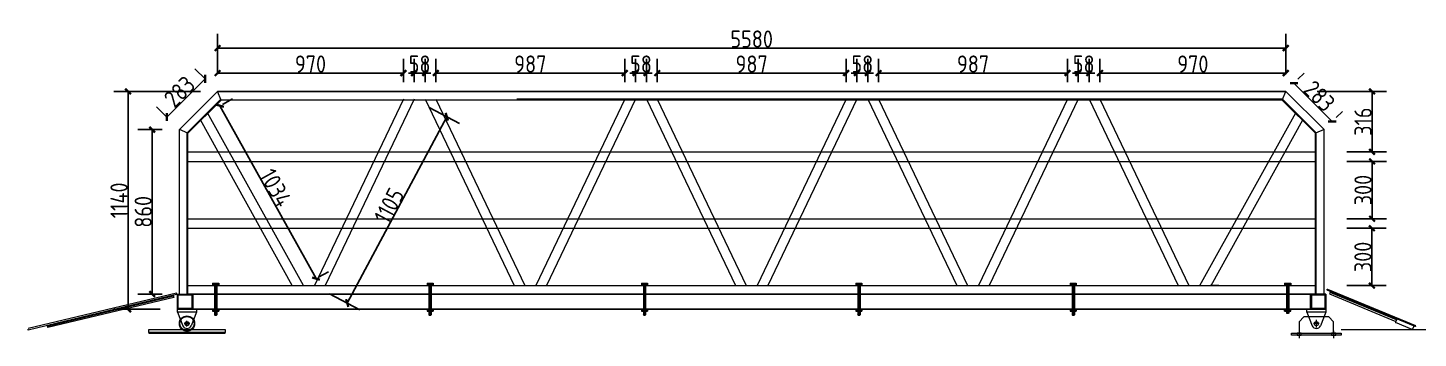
# Model space of a CAD drawing. Extents: x -51322 to 334811, y -147916 to 129288.
# Drawn here: x 77557 to 84821, y -8406 to -6782 of the extents above; entities that cross this region are included whole.
import ezdxf

# ---------------------------------------------------------------- set-up
doc = ezdxf.new("R2010")
doc.units = 0
doc.header["$LTSCALE"] = 1000
doc.header["$MEASUREMENT"] = 0
for name, pattern in [('BLTA11-LD-L-4001_Plot Plan for Seawater Intake System_20140729$0$key plan$0${ Wide Dash }', [12, 4, -2, 4, -2]), ('CENTER2', [28.575, 19.05, -3.175, 3.175, -3.175]), ('DASHED2', [9.525, 6.35, -3.175])]:
    doc.linetypes.add(name, pattern=pattern)
doc.layers.get('0').update_dxf_attribs({"lineweight": 5})
doc.layers.add('0 [HR] Dim', color=6, linetype='Continuous', lineweight=13)
doc.layers.add('W-STEEL_FRAME钢架', color=3, linetype='Continuous')
doc.styles.get("Standard").update_dxf_attribs({"font": 'gbenor.shx', "bigfont": 'gbcbig.shx'})
doc.dimstyles.new('W__30', dxfattribs={"dimtxt": 90, "dimasz": 30, "dimexe": 75, "dimexo": 90, "dimgap": 2, "dimtad": 1, "dimdec": 0, "dimzin": 0, "dimdsep": 46, "dimtxsty": 'Standard', "dimblk": 'ARCHTICK', "dimcen": 0.09, "dimclrd": 1, "dimclre": 1, "dimclrt": 2, "dimadec": 0, "dimazin": 0, "dimtfac": 1, "dimtdec": 0, "dimtix": 1, "dimtmove": 2, "dimatfit": 3, "dimldrblk": 'ARCHTICK', "dimfxl": 1, "dimtolj": 1, "dimtzin": 0, "dimarcsym": 0})

# ---------------------------------------------------------------- blocks, each defined once
blk = doc.blocks.new('滚轮支架 -left')
for p, q in [((-50, 10), (-22.4, 81)), ((50, 10), (22.4, 81))]:
    blk.add_line(p, q)
at = {"color": 3, "linetype": 'CENTER2'}
for p, q in [((0, 85), (0, 55)), ((-15, 70), (15, 70))]:
    blk.add_line(p, q, dxfattribs=at)
blk.add_lwpolyline([(-50, 10), (50, 10), (50, -5), (-50, -5)], close=True)
blk.add_circle((0, 70), 11)
blk.add_arc((0, 70), 25, 26.19556, 153.80444)
blk = doc.blocks.new('滚轮')
for radius in [40, 37, 9, 8]:
    blk.add_circle((0, 0), radius)
blk = doc.blocks.new('_ArchTick')
at = {"color": 0, "linetype": 'ByBlock', "const_width": 0.4}
blk.add_lwpolyline([(-0.5, -0.5), (0.5, 0.5)], dxfattribs=at)
blk = doc.blocks.new('*D161')
at = {"layer": 'Defpoints', "color": 0, "transparency": 16777216}
for p in [(78207.3, -7315), (78349, -7315), (78349, -8175)]:
    blk.add_point(p, dxfattribs=at)
at = {"layer": 'W-STEEL_FRAME钢架', "color": 1, "lineweight": -2, "transparency": 16777216}
for p, q in [((78259, -7315), (78132.3, -7315)), ((78207.3, -8175), (78207.3, -7315)), ((78259, -8175), (78132.3, -8175))]:
    blk.add_line(p, q, dxfattribs=at)
at = {"layer": 'W-STEEL_FRAME钢架', "color": 1, "lineweight": -2, "transparency": 16777216, "xscale": 30, "yscale": 30, "zscale": 30}
for p, rotation in [((78207.3, -7315), 90), ((78207.3, -8175), 270)]:
    blk.add_blockref('_ArchTick', p, dxfattribs=dict(at, rotation=rotation))
at = {"layer": 'W-STEEL_FRAME钢架', "color": 2, "transparency": 16777216, "insert": (78160.3, -7745), "char_height": 90, "attachment_point": 5, "rotation": 90}
blk.add_mtext('\\A1;860', dxfattribs=at)
blk = doc.blocks.new('*D162')
at = {"layer": 'Defpoints', "color": 0, "transparency": 16777216}
for p in [(78483.2, -7049.2), (78549, -7115), (78349, -7315)]:
    blk.add_point(p, dxfattribs=at)
at = {"layer": 'W-STEEL_FRAME钢架', "color": 1, "lineweight": -2, "transparency": 16777216}
for p, q in [((78485.4, -7051.4), (78430.1, -6996.1)), ((78283.2, -7249.2), (78483.2, -7049.2)), ((78285.4, -7251.4), (78230.1, -7196.1))]:
    blk.add_line(p, q, dxfattribs=at)
at = {"layer": 'W-STEEL_FRAME钢架', "color": 1, "lineweight": -2, "transparency": 16777216, "xscale": 30, "yscale": 30, "zscale": 30}
for p, rotation in [((78483.2, -7049.2), 45), ((78283.2, -7249.2), 225)]:
    blk.add_blockref('_ArchTick', p, dxfattribs=dict(at, rotation=rotation))
at = {"layer": 'W-STEEL_FRAME钢架', "color": 2, "transparency": 16777216, "insert": (78349.9, -7115.9), "char_height": 90, "attachment_point": 5, "rotation": 45}
blk.add_mtext('\\A1;283', dxfattribs=at)
blk = doc.blocks.new('*D163')
at = {"layer": 'Defpoints', "color": 0, "transparency": 16777216}
for p in [(84129, -7115), (84171.7, -7072.3), (84329, -7315)]:
    blk.add_point(p, dxfattribs=at)
at = {"layer": 'W-STEEL_FRAME钢架', "color": 1, "lineweight": -2, "transparency": 16777216}
for p, q in [((84192.7, -7051.4), (84224.8, -7019.3)), ((84371.7, -7272.3), (84171.7, -7072.3)), ((84392.7, -7251.4), (84424.8, -7219.3))]:
    blk.add_line(p, q, dxfattribs=at)
at = {"layer": 'W-STEEL_FRAME钢架', "color": 1, "lineweight": -2, "transparency": 16777216, "xscale": 30, "yscale": 30, "zscale": 30}
for p, rotation in [((84171.7, -7072.3), 135), ((84371.7, -7272.3), 315)]:
    blk.add_blockref('_ArchTick', p, dxfattribs=dict(at, rotation=rotation))
at = {"layer": 'W-STEEL_FRAME钢架', "color": 2, "transparency": 16777216, "insert": (84305, -7139.1), "char_height": 90, "attachment_point": 5, "rotation": 315}
blk.add_mtext('\\A1;283', dxfattribs=at)
blk = doc.blocks.new('*D128')
at = {"layer": 'Defpoints', "color": 0, "transparency": 16777216}
for p in [(84129, -6888), (78549, -7115), (84129, -7115)]:
    blk.add_point(p, dxfattribs=at)
at = {"layer": 'W-STEEL_FRAME钢架', "color": 1, "lineweight": -2, "transparency": 16777216}
for p, q in [((78549, -7025), (78549, -6813)), ((84129, -7025), (84129, -6813)), ((78549, -6888), (84129, -6888))]:
    blk.add_line(p, q, dxfattribs=at)
at = {"layer": 'W-STEEL_FRAME钢架', "color": 1, "lineweight": -2, "transparency": 16777216, "xscale": 30, "yscale": 30, "zscale": 30, "rotation": 180}
blk.add_blockref('_ArchTick', (78549, -6888), dxfattribs=at)
at = {"layer": 'W-STEEL_FRAME钢架', "color": 1, "lineweight": -2, "transparency": 16777216, "xscale": 30, "yscale": 30, "zscale": 30}
blk.add_blockref('_ArchTick', (84129, -6888), dxfattribs=at)
at = {"layer": 'W-STEEL_FRAME钢架', "color": 2, "transparency": 16777216, "insert": (81339, -6841), "char_height": 90, "attachment_point": 5}
blk.add_mtext('\\A1;5580', dxfattribs=at)
blk = doc.blocks.new('*D151')
at = {"layer": 'Defpoints', "color": 0, "transparency": 16777216}
for p in [(78549, -7115), (78081, -8255), (78339, -8255)]:
    blk.add_point(p, dxfattribs=at)
at = {"layer": 'W-STEEL_FRAME钢架', "color": 1, "lineweight": -2, "transparency": 16777216}
for p, q in [((78459, -7115), (78006, -7115)), ((78081, -7115), (78081, -8255)), ((78249, -8255), (78006, -8255))]:
    blk.add_line(p, q, dxfattribs=at)
at = {"layer": 'W-STEEL_FRAME钢架', "color": 1, "lineweight": -2, "transparency": 16777216, "xscale": 30, "yscale": 30, "zscale": 30}
for p, rotation in [((78081, -7115), 90), ((78081, -8255), 270)]:
    blk.add_blockref('_ArchTick', p, dxfattribs=dict(at, rotation=rotation))
at = {"layer": 'W-STEEL_FRAME钢架', "color": 2, "transparency": 16777216, "insert": (78034, -7685), "char_height": 90, "attachment_point": 5, "rotation": 90}
blk.add_mtext('\\A1;1140', dxfattribs=at)
blk = doc.blocks.new('*D152')
at = {"layer": 'Defpoints', "color": 0, "transparency": 16777216}
for p in [(79519.5, -7018.9), (78549, -7115), (79519.5, -7156)]:
    blk.add_point(p, dxfattribs=at)
at = {"layer": 'W-STEEL_FRAME钢架', "color": 1, "lineweight": -2, "transparency": 16777216}
for p, q in [((78549, -7025), (78549, -6943.9)), ((79519.5, -7066), (79519.5, -6943.9)), ((78549, -7018.9), (79519.5, -7018.9))]:
    blk.add_line(p, q, dxfattribs=at)
at = {"layer": 'W-STEEL_FRAME钢架', "color": 1, "lineweight": -2, "transparency": 16777216, "xscale": 30, "yscale": 30, "zscale": 30, "rotation": 180}
blk.add_blockref('_ArchTick', (78549, -7018.9), dxfattribs=at)
at = {"layer": 'W-STEEL_FRAME钢架', "color": 1, "lineweight": -2, "transparency": 16777216, "xscale": 30, "yscale": 30, "zscale": 30}
blk.add_blockref('_ArchTick', (79519.5, -7018.9), dxfattribs=at)
at = {"layer": 'W-STEEL_FRAME钢架', "color": 2, "transparency": 16777216, "insert": (79034.2, -6971.9), "char_height": 90, "attachment_point": 5}
blk.add_mtext('\\A1;970', dxfattribs=at)
blk = doc.blocks.new('*D115')
at = {"layer": 'Defpoints', "color": 0, "transparency": 16777216}
for p in [(79633.1, -7018.9), (79575.5, -7156), (79633.1, -7156)]:
    blk.add_point(p, dxfattribs=at)
at = {"layer": 'W-STEEL_FRAME钢架', "color": 1, "lineweight": -2, "transparency": 16777216}
for p, q in [((79575.5, -7066), (79575.5, -6943.9)), ((79633.1, -7066), (79633.1, -6943.9)), ((79575.5, -7018.9), (79545.5, -7018.9)), ((79575.5, -7018.9), (79633.1, -7018.9)), ((79633.1, -7018.9), (79663.1, -7018.9))]:
    blk.add_line(p, q, dxfattribs=at)
at = {"layer": 'W-STEEL_FRAME钢架', "color": 1, "lineweight": -2, "transparency": 16777216, "xscale": 30, "yscale": 30, "zscale": 30}
blk.add_blockref('_ArchTick', (79575.5, -7018.9), dxfattribs=at)
at = {"layer": 'W-STEEL_FRAME钢架', "color": 1, "lineweight": -2, "transparency": 16777216, "xscale": 30, "yscale": 30, "zscale": 30, "rotation": 180}
blk.add_blockref('_ArchTick', (79633.1, -7018.9), dxfattribs=at)
at = {"layer": 'W-STEEL_FRAME钢架', "color": 2, "transparency": 16777216, "insert": (79604.3, -6971.9), "char_height": 90, "attachment_point": 5}
blk.add_mtext('\\A1;58', dxfattribs=at)
blk = doc.blocks.new('*D153')
at = {"layer": 'Defpoints', "color": 0, "transparency": 16777216}
for p in [(80675.9, -7018.9), (79689.2, -7156), (80675.9, -7156)]:
    blk.add_point(p, dxfattribs=at)
at = {"layer": 'W-STEEL_FRAME钢架', "color": 1, "lineweight": -2, "transparency": 16777216}
for p, q in [((79689.2, -7066), (79689.2, -6943.9)), ((80675.9, -7066), (80675.9, -6943.9)), ((79689.2, -7018.9), (80675.9, -7018.9))]:
    blk.add_line(p, q, dxfattribs=at)
at = {"layer": 'W-STEEL_FRAME钢架', "color": 1, "lineweight": -2, "transparency": 16777216, "xscale": 30, "yscale": 30, "zscale": 30, "rotation": 180}
blk.add_blockref('_ArchTick', (79689.2, -7018.9), dxfattribs=at)
at = {"layer": 'W-STEEL_FRAME钢架', "color": 1, "lineweight": -2, "transparency": 16777216, "xscale": 30, "yscale": 30, "zscale": 30}
blk.add_blockref('_ArchTick', (80675.9, -7018.9), dxfattribs=at)
at = {"layer": 'W-STEEL_FRAME钢架', "color": 2, "transparency": 16777216, "insert": (80182.6, -6971.9), "char_height": 90, "attachment_point": 5}
blk.add_mtext('\\A1;987', dxfattribs=at)
blk = doc.blocks.new('*D116')
at = {"layer": 'Defpoints', "color": 0, "transparency": 16777216}
for p in [(80789.6, -7018.9), (80732, -7156), (80789.6, -7156)]:
    blk.add_point(p, dxfattribs=at)
at = {"layer": 'W-STEEL_FRAME钢架', "color": 1, "lineweight": -2, "transparency": 16777216}
for p, q in [((80732, -7066), (80732, -6943.9)), ((80789.6, -7066), (80789.6, -6943.9)), ((80732, -7018.9), (80702, -7018.9)), ((80732, -7018.9), (80789.6, -7018.9)), ((80789.6, -7018.9), (80819.6, -7018.9))]:
    blk.add_line(p, q, dxfattribs=at)
at = {"layer": 'W-STEEL_FRAME钢架', "color": 1, "lineweight": -2, "transparency": 16777216, "xscale": 30, "yscale": 30, "zscale": 30}
blk.add_blockref('_ArchTick', (80732, -7018.9), dxfattribs=at)
at = {"layer": 'W-STEEL_FRAME钢架', "color": 1, "lineweight": -2, "transparency": 16777216, "xscale": 30, "yscale": 30, "zscale": 30, "rotation": 180}
blk.add_blockref('_ArchTick', (80789.6, -7018.9), dxfattribs=at)
at = {"layer": 'W-STEEL_FRAME钢架', "color": 2, "transparency": 16777216, "insert": (80760.8, -6971.9), "char_height": 90, "attachment_point": 5}
blk.add_mtext('\\A1;58', dxfattribs=at)
blk = doc.blocks.new('*D154')
at = {"layer": 'Defpoints', "color": 0, "transparency": 16777216}
for p in [(81832.4, -7018.9), (80845.7, -7156), (81832.4, -7156)]:
    blk.add_point(p, dxfattribs=at)
at = {"layer": 'W-STEEL_FRAME钢架', "color": 1, "lineweight": -2, "transparency": 16777216}
for p, q in [((80845.7, -7066), (80845.7, -6943.9)), ((81832.4, -7066), (81832.4, -6943.9)), ((80845.7, -7018.9), (81832.4, -7018.9))]:
    blk.add_line(p, q, dxfattribs=at)
at = {"layer": 'W-STEEL_FRAME钢架', "color": 1, "lineweight": -2, "transparency": 16777216, "xscale": 30, "yscale": 30, "zscale": 30, "rotation": 180}
blk.add_blockref('_ArchTick', (80845.7, -7018.9), dxfattribs=at)
at = {"layer": 'W-STEEL_FRAME钢架', "color": 1, "lineweight": -2, "transparency": 16777216, "xscale": 30, "yscale": 30, "zscale": 30}
blk.add_blockref('_ArchTick', (81832.4, -7018.9), dxfattribs=at)
at = {"layer": 'W-STEEL_FRAME钢架', "color": 2, "transparency": 16777216, "insert": (81339, -6971.9), "char_height": 90, "attachment_point": 5}
blk.add_mtext('\\A1;987', dxfattribs=at)
blk = doc.blocks.new('*D117')
at = {"layer": 'Defpoints', "color": 0, "transparency": 16777216}
for p in [(81946, -7018.9), (81888.5, -7156), (81946, -7156)]:
    blk.add_point(p, dxfattribs=at)
at = {"layer": 'W-STEEL_FRAME钢架', "color": 1, "lineweight": -2, "transparency": 16777216}
for p, q in [((81888.5, -7066), (81888.5, -6943.9)), ((81946, -7066), (81946, -6943.9)), ((81888.5, -7018.9), (81858.5, -7018.9)), ((81888.5, -7018.9), (81946, -7018.9)), ((81946, -7018.9), (81976, -7018.9))]:
    blk.add_line(p, q, dxfattribs=at)
at = {"layer": 'W-STEEL_FRAME钢架', "color": 1, "lineweight": -2, "transparency": 16777216, "xscale": 30, "yscale": 30, "zscale": 30}
blk.add_blockref('_ArchTick', (81888.5, -7018.9), dxfattribs=at)
at = {"layer": 'W-STEEL_FRAME钢架', "color": 1, "lineweight": -2, "transparency": 16777216, "xscale": 30, "yscale": 30, "zscale": 30, "rotation": 180}
blk.add_blockref('_ArchTick', (81946, -7018.9), dxfattribs=at)
at = {"layer": 'W-STEEL_FRAME钢架', "color": 2, "transparency": 16777216, "insert": (81917.2, -6971.9), "char_height": 90, "attachment_point": 5}
blk.add_mtext('\\A1;58', dxfattribs=at)
blk = doc.blocks.new('*D155')
at = {"layer": 'Defpoints', "color": 0, "transparency": 16777216}
for p in [(82988.8, -7018.9), (82002.1, -7156), (82988.8, -7156)]:
    blk.add_point(p, dxfattribs=at)
at = {"layer": 'W-STEEL_FRAME钢架', "color": 1, "lineweight": -2, "transparency": 16777216}
for p, q in [((82002.1, -7066), (82002.1, -6943.9)), ((82988.8, -7066), (82988.8, -6943.9)), ((82002.1, -7018.9), (82988.8, -7018.9))]:
    blk.add_line(p, q, dxfattribs=at)
at = {"layer": 'W-STEEL_FRAME钢架', "color": 1, "lineweight": -2, "transparency": 16777216, "xscale": 30, "yscale": 30, "zscale": 30, "rotation": 180}
blk.add_blockref('_ArchTick', (82002.1, -7018.9), dxfattribs=at)
at = {"layer": 'W-STEEL_FRAME钢架', "color": 1, "lineweight": -2, "transparency": 16777216, "xscale": 30, "yscale": 30, "zscale": 30}
blk.add_blockref('_ArchTick', (82988.8, -7018.9), dxfattribs=at)
at = {"layer": 'W-STEEL_FRAME钢架', "color": 2, "transparency": 16777216, "insert": (82495.5, -6971.9), "char_height": 90, "attachment_point": 5}
blk.add_mtext('\\A1;987', dxfattribs=at)
blk = doc.blocks.new('*D118')
at = {"layer": 'Defpoints', "color": 0, "transparency": 16777216}
for p in [(83102.5, -7018.9), (83044.9, -7156), (83102.5, -7156)]:
    blk.add_point(p, dxfattribs=at)
at = {"layer": 'W-STEEL_FRAME钢架', "color": 1, "lineweight": -2, "transparency": 16777216}
for p, q in [((83044.9, -7066), (83044.9, -6943.9)), ((83102.5, -7066), (83102.5, -6943.9)), ((83044.9, -7018.9), (83014.9, -7018.9)), ((83044.9, -7018.9), (83102.5, -7018.9)), ((83102.5, -7018.9), (83132.5, -7018.9))]:
    blk.add_line(p, q, dxfattribs=at)
at = {"layer": 'W-STEEL_FRAME钢架', "color": 1, "lineweight": -2, "transparency": 16777216, "xscale": 30, "yscale": 30, "zscale": 30}
blk.add_blockref('_ArchTick', (83044.9, -7018.9), dxfattribs=at)
at = {"layer": 'W-STEEL_FRAME钢架', "color": 1, "lineweight": -2, "transparency": 16777216, "xscale": 30, "yscale": 30, "zscale": 30, "rotation": 180}
blk.add_blockref('_ArchTick', (83102.5, -7018.9), dxfattribs=at)
at = {"layer": 'W-STEEL_FRAME钢架', "color": 2, "transparency": 16777216, "insert": (83073.7, -6971.9), "char_height": 90, "attachment_point": 5}
blk.add_mtext('\\A1;58', dxfattribs=at)
blk = doc.blocks.new('*D156')
at = {"layer": 'Defpoints', "color": 0, "transparency": 16777216}
for p in [(84129, -7018.9), (84129, -7115), (83158.6, -7156)]:
    blk.add_point(p, dxfattribs=at)
at = {"layer": 'W-STEEL_FRAME钢架', "color": 1, "lineweight": -2, "transparency": 16777216}
for p, q in [((83158.6, -7066), (83158.6, -6943.9)), ((84129, -7025), (84129, -6943.9)), ((83158.6, -7018.9), (84129, -7018.9))]:
    blk.add_line(p, q, dxfattribs=at)
at = {"layer": 'W-STEEL_FRAME钢架', "color": 1, "lineweight": -2, "transparency": 16777216, "xscale": 30, "yscale": 30, "zscale": 30, "rotation": 180}
blk.add_blockref('_ArchTick', (83158.6, -7018.9), dxfattribs=at)
at = {"layer": 'W-STEEL_FRAME钢架', "color": 1, "lineweight": -2, "transparency": 16777216, "xscale": 30, "yscale": 30, "zscale": 30}
blk.add_blockref('_ArchTick', (84129, -7018.9), dxfattribs=at)
at = {"layer": 'W-STEEL_FRAME钢架', "color": 2, "transparency": 16777216, "insert": (83643.8, -6971.9), "char_height": 90, "attachment_point": 5}
blk.add_mtext('\\A1;970', dxfattribs=at)
blk = doc.blocks.new('*D119')
at = {"layer": 'Defpoints', "color": 0, "transparency": 16777216}
for p in [(84203.1, -7115), (84358.9, -7431), (84579.9, -7431)]:
    blk.add_point(p, dxfattribs=at)
at = {"layer": 'W-STEEL_FRAME钢架', "color": 1, "lineweight": -2, "transparency": 16777216}
for p, q in [((84293.1, -7115), (84654.9, -7115)), ((84579.9, -7115), (84579.9, -7431)), ((84448.9, -7431), (84654.9, -7431))]:
    blk.add_line(p, q, dxfattribs=at)
at = {"layer": 'W-STEEL_FRAME钢架', "color": 1, "lineweight": -2, "transparency": 16777216, "xscale": 30, "yscale": 30, "zscale": 30}
for p, rotation in [((84579.9, -7115), 90), ((84579.9, -7431), 270)]:
    blk.add_blockref('_ArchTick', p, dxfattribs=dict(at, rotation=rotation))
at = {"layer": 'W-STEEL_FRAME钢架', "color": 2, "transparency": 16777216, "insert": (84532.9, -7273), "char_height": 90, "attachment_point": 5, "rotation": 90}
blk.add_mtext('\\A1;316', dxfattribs=at)
blk = doc.blocks.new('*D120')
at = {"layer": 'Defpoints', "color": 0, "transparency": 16777216}
for p in [(84358.9, -7481), (84358.1, -7781), (84579.9, -7781)]:
    blk.add_point(p, dxfattribs=at)
at = {"layer": 'W-STEEL_FRAME钢架', "color": 1, "lineweight": -2, "transparency": 16777216}
for p, q in [((84448.9, -7481), (84654.9, -7481)), ((84579.9, -7481), (84579.9, -7781)), ((84448.1, -7781), (84654.9, -7781))]:
    blk.add_line(p, q, dxfattribs=at)
at = {"layer": 'W-STEEL_FRAME钢架', "color": 1, "lineweight": -2, "transparency": 16777216, "xscale": 30, "yscale": 30, "zscale": 30}
for p, rotation in [((84579.9, -7481), 90), ((84579.9, -7781), 270)]:
    blk.add_blockref('_ArchTick', p, dxfattribs=dict(at, rotation=rotation))
at = {"layer": 'W-STEEL_FRAME钢架', "color": 2, "transparency": 16777216, "insert": (84532.9, -7631), "char_height": 90, "attachment_point": 5, "rotation": 90}
blk.add_mtext('\\A1;300', dxfattribs=at)
blk = doc.blocks.new('*D121')
at = {"layer": 'Defpoints', "color": 0, "transparency": 16777216}
for p in [(84358.1, -7831), (84358.1, -8131), (84579.1, -8131)]:
    blk.add_point(p, dxfattribs=at)
at = {"layer": 'W-STEEL_FRAME钢架', "color": 1, "lineweight": -2, "transparency": 16777216}
for p, q in [((84448.1, -7831), (84654.1, -7831)), ((84579.1, -7831), (84579.1, -8131)), ((84448.1, -8131), (84654.1, -8131))]:
    blk.add_line(p, q, dxfattribs=at)
at = {"layer": 'W-STEEL_FRAME钢架', "color": 1, "lineweight": -2, "transparency": 16777216, "xscale": 30, "yscale": 30, "zscale": 30}
for p, rotation in [((84579.1, -7831), 90), ((84579.1, -8131), 270)]:
    blk.add_blockref('_ArchTick', p, dxfattribs=dict(at, rotation=rotation))
at = {"layer": 'W-STEEL_FRAME钢架', "color": 2, "transparency": 16777216, "insert": (84532.1, -7981), "char_height": 90, "attachment_point": 5, "rotation": 90}
blk.add_mtext('\\A1;300', dxfattribs=at)
blk = doc.blocks.new('*D157')
at = {"layer": 'Defpoints', "color": 0, "transparency": 16777216}
for p in [(78561.4, -7189.9), (78495.7, -7226.3), (78997.3, -8131)]:
    blk.add_point(p, dxfattribs=at)
at = {"layer": 'W-STEEL_FRAME钢架', "color": 1, "lineweight": -2, "transparency": 16777216}
for p, q in [((79063, -8094.6), (78561.4, -7189.9)), ((78574.4, -7182.7), (78627, -7153.5)), ((79076, -8087.4), (79128.6, -8058.2))]:
    blk.add_line(p, q, dxfattribs=at)
at = {"layer": 'W-STEEL_FRAME钢架', "color": 1, "lineweight": -2, "transparency": 16777216, "xscale": 30, "yscale": 30, "zscale": 30}
for p, rotation in [((78561.4, -7189.9), 119.0063478022398), ((79063, -8094.6), 299.0063478022398)]:
    blk.add_blockref('_ArchTick', p, dxfattribs=dict(at, rotation=rotation))
at = {"layer": 'W-STEEL_FRAME钢架', "color": 2, "transparency": 16777216, "insert": (78853.3, -7619.4), "char_height": 90, "attachment_point": 5, "rotation": 299.00635}
blk.add_mtext('\\A1;1034', dxfattribs=at)
blk = doc.blocks.new('*D158')
at = {"layer": 'Defpoints', "color": 0, "transparency": 16777216}
for p in [(79575.5, -7156), (79746.5, -7247.3), (79054.9, -8131)]:
    blk.add_point(p, dxfattribs=at)
at = {"layer": 'W-STEEL_FRAME钢架', "color": 1, "lineweight": -2, "transparency": 16777216}
for p, q in [((79225.9, -8222.3), (79746.5, -7247.3)), ((79654.9, -7198.4), (79812.7, -7282.6)), ((79134.3, -8173.4), (79292, -8257.6))]:
    blk.add_line(p, q, dxfattribs=at)
at = {"layer": 'W-STEEL_FRAME钢架', "color": 1, "lineweight": -2, "transparency": 16777216, "xscale": 30, "yscale": 30, "zscale": 30}
for p, rotation in [((79746.5, -7247.3), 61.89816093350697), ((79225.9, -8222.3), 241.898160933507)]:
    blk.add_blockref('_ArchTick', p, dxfattribs=dict(at, rotation=rotation))
at = {"layer": 'W-STEEL_FRAME钢架', "color": 2, "transparency": 16777216, "insert": (79444.7, -7712.7), "char_height": 90, "attachment_point": 5, "rotation": 61.89816}
blk.add_mtext('\\A1;1105', dxfattribs=at)
blk = doc.blocks.new('Hole -side1')
at = {"color": 3, "linetype": 'CENTER2'}
blk.add_line((-12.9, 0), (26.4, 0), dxfattribs=at)
at = {"linetype": 'DASHED2'}
blk.add_lwpolyline([(0, -11), (10, -11), (10, 11), (0, 11)], close=True, dxfattribs=at)

msp = doc.modelspace()

# ---------------------------------------------------------------- linework, layer by layer
at = {"color": 4}
for p, q in [((78349, -7315), (78549, -7115)), ((78549, -7115), (84129, -7115)), ((84129, -7115), (78549, -7115)), ((78567.7, -7160), (78549, -7115)), ((84110.4, -7160), (84129, -7115)), ((84129, -7115), (84329, -7315)), ((78394, -7333.6), (78567.7, -7160)), ((84110.4, -7160), (78567.7, -7160)), ((84110.4, -7160), (84284, -7333.6)), ((78349, -8175), (78349, -7315)), ((78394, -7333.6), (78349, -7315)), ((78394, -8175), (78394, -7333.6)), ((84329, -7315), (84284, -7333.6)), ((84284, -8175), (84284, -7333.6)), ((84329, -8175), (84329, -7315))]:
    msp.add_line(p, q, dxfattribs=at)
at = {"color": 8, "linetype": 'BLTA11-LD-L-4001_Plot Plan for Seawater Intake System_20140729$0$key plan$0${ Wide Dash }'}
for p, q in [((78390, -7332), (78566, -7156)), ((84112, -7156), (78566, -7156)), ((84112, -7156), (84288, -7332)), ((78390, -8175), (78390, -7332)), ((84288, -8175), (84288, -7332))]:
    msp.add_line(p, q, dxfattribs=at)
at = {"color": 0}
for p, q in [((79519.5, -7156), (79054.9, -8131)), ((79575.5, -7156), (79111, -8131)), ((79633.1, -7156), (80097.7, -8131)), ((79689.2, -7156), (80153.8, -8131)), ((80675.9, -7156), (80211.4, -8131)), ((80732, -7156), (80267.4, -8131)), ((80789.6, -7156), (81254.1, -8131)), ((80845.7, -7156), (81310.2, -8131)), ((81832.4, -7156), (81367.8, -8131)), ((81888.5, -7156), (81423.9, -8131)), ((81946, -7156), (82410.6, -8131)), ((82002.1, -7156), (82466.7, -8131)), ((82988.8, -7156), (82524.3, -8131)), ((83044.9, -7156), (82580.4, -8131)), ((83102.5, -7156), (83567.1, -8131)), ((83158.6, -7156), (83623.1, -8131)), ((78939.1, -8131), (78459.2, -7262.8)), ((78997.3, -8131), (78495.7, -7226.3)), ((83680.7, -8131), (84182.3, -7226.3)), ((83738.9, -8131), (84218.8, -7262.8)), ((78394.8, -7431), (84284, -7431)), ((78394.8, -7481), (84284, -7481)), ((78394, -7781), (84284, -7781)), ((78394, -7831), (84284, -7831)), ((78898.2, -8131), (78943, -8131)), ((79023, -8131), (79067.5, -8131)), ((83779.9, -8131), (83735, -8131))]:
    msp.add_line(p, q, dxfattribs=at)
at = {"color": 1}
for p, q in [((78523, -8119), (78523, -8129)), ((78523, -8119), (78555, -8119)), ((78523, -8129), (78555, -8129)), ((78523, -8131), (78555, -8131)), ((78528, -8119), (78528, -8129)), ((78533, -8119), (78533, -8284.6)), ((78539, -8119), (78539, -8284.6)), ((78545, -8119), (78545, -8284.6)), ((78550, -8119), (78550, -8129)), ((78555, -8119), (78555, -8129)), ((79643, -8119), (79643, -8129)), ((79643, -8119), (79675, -8119)), ((79643, -8129), (79675, -8129)), ((79643, -8131), (79675, -8131)), ((79648, -8119), (79648, -8129)), ((79653, -8119), (79653, -8284.6)), ((79659, -8119), (79659, -8284.6)), ((79665, -8119), (79665, -8284.6)), ((79670, -8119), (79670, -8129)), ((79675, -8119), (79675, -8129)), ((80763, -8119), (80763, -8129)), ((80763, -8119), (80795, -8119)), ((80763, -8129), (80795, -8129)), ((80763, -8131), (80795, -8131)), ((80768, -8119), (80768, -8129)), ((80773, -8119), (80773, -8284.6)), ((80779, -8119), (80779, -8284.6)), ((80785, -8119), (80785, -8284.6)), ((80790, -8119), (80790, -8129)), ((80795, -8119), (80795, -8129)), ((81883, -8119), (81883, -8129)), ((81883, -8119), (81915, -8119)), ((81883, -8129), (81915, -8129)), ((81883, -8131), (81915, -8131)), ((81888, -8119), (81888, -8129)), ((81893, -8119), (81893, -8284.6)), ((81899, -8119), (81899, -8284.6)), ((81905, -8119), (81905, -8284.6)), ((81910, -8119), (81910, -8129)), ((81915, -8119), (81915, -8129)), ((83003, -8119), (83003, -8129)), ((83003, -8119), (83035, -8119)), ((83003, -8129), (83035, -8129)), ((83003, -8131), (83035, -8131)), ((83008, -8119), (83008, -8129)), ((83013, -8119), (83013, -8284.6)), ((83019, -8119), (83019, -8284.6)), ((83025, -8119), (83025, -8284.6)), ((83030, -8119), (83030, -8129)), ((83035, -8119), (83035, -8129)), ((84123, -8119), (84123, -8129)), ((84123, -8119), (84155, -8119)), ((84123, -8129), (84155, -8129)), ((84123, -8131), (84155, -8131)), ((84128, -8119), (84128, -8129)), ((84133, -8119), (84133, -8274.6)), ((84139, -8119), (84139, -8274.6)), ((84145, -8119), (84145, -8274.6)), ((84150, -8119), (84150, -8129)), ((84155, -8119), (84155, -8129)), ((78339, -8175), (78339, -8175)), ((78523, -8255), (78523, -8265)), ((78523, -8255), (78555, -8255)), ((78523, -8265), (78555, -8265)), ((78528, -8255), (78528, -8265)), ((78550, -8255), (78550, -8265)), ((78555, -8255), (78555, -8265)), ((79643, -8255), (79643, -8265)), ((79643, -8255), (79675, -8255)), ((79643, -8265), (79675, -8265)), ((79648, -8255), (79648, -8265)), ((79670, -8255), (79670, -8265)), ((79675, -8255), (79675, -8265)), ((80763, -8255), (80763, -8265)), ((80763, -8255), (80795, -8255)), ((80763, -8265), (80795, -8265)), ((80768, -8255), (80768, -8265)), ((80790, -8255), (80790, -8265)), ((80795, -8255), (80795, -8265)), ((81883, -8255), (81883, -8265)), ((81883, -8255), (81915, -8255)), ((81883, -8265), (81915, -8265)), ((81888, -8255), (81888, -8265)), ((81910, -8255), (81910, -8265)), ((81915, -8255), (81915, -8265)), ((83003, -8255), (83003, -8265)), ((83003, -8255), (83035, -8255)), ((83003, -8265), (83035, -8265)), ((83008, -8255), (83008, -8265)), ((83030, -8255), (83030, -8265)), ((83035, -8255), (83035, -8265)), ((84123, -8265), (84123, -8255)), ((84123, -8255), (84155, -8255)), ((84123, -8255), (84155, -8255)), ((84123, -8265), (84155, -8265)), ((84128, -8265), (84128, -8255)), ((84136, -8277.6), (84133, -8274.6)), ((84142, -8277.6), (84136, -8277.6)), ((84145, -8274.6), (84142, -8277.6)), ((84150, -8265), (84150, -8255)), ((84155, -8265), (84155, -8255)), ((78536, -8287.6), (78533, -8284.6)), ((78542, -8287.6), (78536, -8287.6)), ((78545, -8284.6), (78542, -8287.6)), ((79656, -8287.6), (79653, -8284.6)), ((79662, -8287.6), (79656, -8287.6)), ((79665, -8284.6), (79662, -8287.6)), ((80776, -8287.6), (80773, -8284.6)), ((80782, -8287.6), (80776, -8287.6)), ((80785, -8284.6), (80782, -8287.6)), ((81896, -8287.6), (81893, -8284.6)), ((81902, -8287.6), (81896, -8287.6)), ((81905, -8284.6), (81902, -8287.6)), ((83016, -8287.6), (83013, -8284.6)), ((83022, -8287.6), (83016, -8287.6)), ((83025, -8284.6), (83022, -8287.6))]:
    msp.add_line(p, q, dxfattribs=at)
at = {"color": 3}
for p, q in [((78339, -8175), (84339, -8175)), ((78339, -8255), (78339, -8175)), ((84339, -8255), (84339, -8175)), ((84339, -8255), (84339, -8204)), ((78339, -8255), (84339, -8255))]:
    msp.add_line(p, q, dxfattribs=at)
at = {"color": 3, "lineweight": 5}
for p, q in [((78339, -8255), (78339, -8175)), ((78419, -8255), (78419, -8175)), ((84259, -8255), (84259, -8175)), ((84339, -8255), (84339, -8175)), ((84339, -8235), (84339, -8175))]:
    msp.add_line(p, q, dxfattribs=at)
for p, q in [((84199, -8320), (84199, -8380)), ((84354, -8295), (84224, -8295)), ((84379, -8380), (84379, -8320)), ((84789.2, -8359.9), (84703.3, -8324.3)), ((84199, -8380), (84379, -8380))]:
    msp.add_line(p, q)
at = {"lineweight": 5}
for p, q in [((84709.7, -8306.3), (84702.8, -8323)), ((84797.5, -8342.6), (84790.5, -8359.3))]:
    msp.add_line(p, q, dxfattribs=at)
at = {"color": 4}
msp.add_lwpolyline([(78394, -8131), (84284, -8131), (84284, -8175), (78394, -8175)], close=True, dxfattribs=at)
for points in [[(77557.4, -8358.6), (77558.1, -8361.5, 0.414214), (77559.3, -8362.2), (78334.8, -8176.1, 0.416514), (78335.5, -8174.9), (78334.6, -8171, 0.411917), (78333.4, -8170.3), (77558.8, -8356.2)], [(84807.3, -8342.4), (84806.2, -8345.1, -0.414214), (84804.9, -8345.7), (84345.1, -8155.3, -0.416514), (84344.6, -8154), (84346.2, -8150.3, -0.411917), (84347.5, -8149.8), (84806.2, -8339.7)]]:
    msp.add_lwpolyline(points, format="xyb")
for points in [[(77659.4, -8338.2), (78316.7, -8180.4), (78319.8, -8193.1), (77662.4, -8350.8)], [(84709.7, -8306.3), (84362.3, -8162.4), (84357.3, -8174.4), (84704.7, -8318.3)], [(78189, -8360), (78589, -8360), (78589, -8376.3), (78189, -8376.3)], [(78189, -8380.3), (78589, -8380.3), (78589, -8376.3), (78189, -8376.3)], [(84159, -8380), (84419, -8380), (84419, -8390), (84159, -8390)]]:
    msp.add_lwpolyline(points, close=True)
for points in [[(77660.6, -8343.1), (78317.9, -8185.3)], [(84707.8, -8310.9), (84360.4, -8167)], [(84224, -8295), (84199, -8320)], [(84354, -8295), (84379, -8320)], [(84419, -8360), (85210.2, -8360)]]:
    msp.add_lwpolyline(points)
at = {"color": 3}
for points in [[(78339, -8175), (84339, -8175), (84339, -8255), (78339, -8255)], [(78339, -8175), (78419, -8175), (78419, -8255), (78339, -8255)], [(78343, -8179), (78415, -8179), (78415, -8251), (78343, -8251)], [(84259, -8175), (84339, -8175), (84339, -8255), (84259, -8255)], [(84263, -8179), (84335, -8179), (84335, -8251), (84263, -8251)]]:
    msp.add_lwpolyline(points, close=True, dxfattribs=at)
at = {"color": 3, "lineweight": 5}
for points in [[(78339, -8175), (78419, -8175), (78419, -8255), (78339, -8255)], [(78343, -8179), (78415, -8179), (78415, -8251), (78343, -8251)], [(84339, -8175), (84259, -8175), (84259, -8255), (84339, -8255)], [(84335, -8179), (84263, -8179), (84263, -8251), (84335, -8251)]]:
    msp.add_lwpolyline(points, close=True, dxfattribs=at)
at = {"lineweight": 5}
msp.add_arc((84703.7, -8323.4), 1, 157.50372, 247.50372, dxfattribs=at)
for centre, radius, start, end in [((84805.5, -8341.6), 2, 337.50372, 67.50372), ((84789.6, -8358.9), 1, 247.50372, 337.50372)]:
    msp.add_arc(centre, radius, start, end)
at = {"layer": '0 [HR] Dim', "color": 3, "linetype": 'CENTER2'}
msp.add_line((84289, -8350), (84289, -8310), dxfattribs=at)

# ---------------------------------------------------------------- block references
for name, p, rotation in [('滚轮支架 -left', (78389, -8260), 180), ('滚轮支架 -left', (78389, -8260), 180), ('滚轮支架 -left', (84289, -8260), 180), ('Hole -side1', (84199, -8380), 270), ('Hole -side1', (84379, -8380), 270)]:
    msp.add_blockref(name, p, dxfattribs=dict(rotation=rotation))
msp.add_blockref('滚轮', (78389, -8330))

# ---------------------------------------------------------------- dimensions: what is measured, and where the dimension line sits
at = {"layer": 'W-STEEL_FRAME钢架'}
for p1, p2, distance, picture, middle in [((78549, -7115), (84129, -7115), 227, '*D128', (81339, -6841)), ((78349, -7315), (78549, -7115), 93.1, '*D162', (78349.9, -7115.9)), ((84329, -7315), (84129, -7115), -60.4, '*D163', (84305, -7139.1)), ((78997.3, -8131), (78495.7, -7226.3), -75.1, '*D157', (78853.3, -7619.4)), ((79054.9, -8131), (79575.5, -7156), -193.8, '*D158', (79444.7, -7712.7))]:
    dim = msp.add_aligned_dim(p1=p1, p2=p2, distance=distance, dimstyle='W__30', dxfattribs=at)
    dim.commit()
    dim.dimension.update_dxf_attribs({"geometry": picture, "text_midpoint": middle})
for base, p1, p2, picture, middle in [((79519.4556, -7018.8645), (78549.0182, -7115.0025), (79519.4556, -7156.0025), '*D152', (79034.2369, -6971.8645)), ((79633.1, -7018.9), (79575.5, -7156), (79633.1, -7156), '*D115', (79604.3, -6971.9)), ((80675.9, -7018.9), (79689.2, -7156), (80675.9, -7156), '*D153', (80182.6, -6971.9)), ((80789.6, -7018.9), (80732, -7156), (80789.6, -7156), '*D116', (80760.8, -6971.9)), ((81832.4, -7018.9), (80845.7, -7156), (81832.4, -7156), '*D154', (81339, -6971.9)), ((81946.0437, -7018.8645), (81888.4546, -7156.0025), (81946.0437, -7156.0025), '*D117', (81917.2491, -6971.8645)), ((82988.8, -7018.9), (82002.1, -7156), (82988.8, -7156), '*D155', (82495.5, -6971.9)), ((83102.5, -7018.9), (83044.9, -7156), (83102.5, -7156), '*D118', (83073.7, -6971.9)), ((84129, -7018.9), (83158.6, -7156), (84129, -7115), '*D156', (83643.8, -6971.9))]:
    dim = msp.add_linear_dim(base=base, p1=p1, p2=p2, dimstyle='W__30', dxfattribs=at)
    dim.commit()
    dim.dimension.update_dxf_attribs({"geometry": picture, "text_midpoint": middle})
for base, p1, p2, picture, middle in [((78081, -8255), (78549, -7115), (78339, -8255), '*D151', (78034, -7685)), ((84579.9, -7431), (84203.1, -7115), (84358.9, -7431), '*D119', (84532.9, -7273)), ((78207.3, -7315), (78349, -8175), (78349, -7315), '*D161', (78160.3, -7745)), ((84579.9, -7781), (84358.9, -7481), (84358.1, -7781), '*D120', (84532.9, -7631)), ((84579.1, -8131), (84358.1, -7831), (84358.1, -8131), '*D121', (84532.1, -7981))]:
    dim = msp.add_linear_dim(base=base, p1=p1, p2=p2, angle=90, dimstyle='W__30', dxfattribs=at)
    dim.commit()
    dim.dimension.update_dxf_attribs({"geometry": picture, "text_midpoint": middle})

doc.saveas('drawing.dxf')
